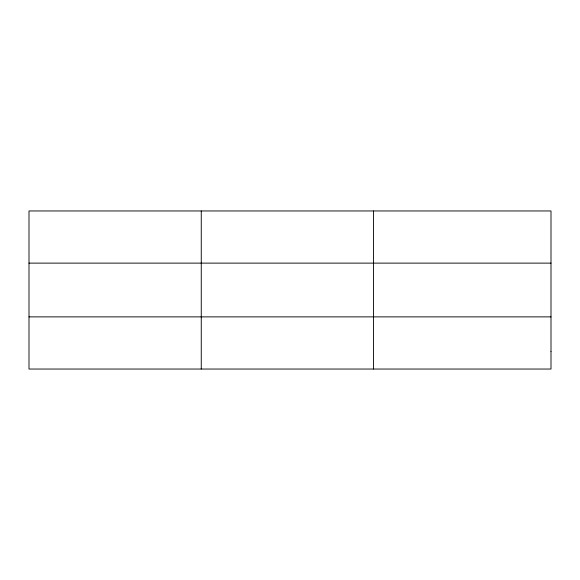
<?xml version="1.0" encoding="UTF-8"?>
<svg xmlns="http://www.w3.org/2000/svg" width="580" height="580" viewBox="0 0 580 580"><rect width="100%" height="100%" fill="white"/><g stroke="black" fill="none" stroke-linecap="round" stroke-linejoin="round"><path stroke-width="0.87" d="M201.26 210.96L201.26 369.039M373.52 210.96L373.52 369.039M29 263.124L551 263.124M29 316.876L551 316.876M551 351.654L551 369.039L29 369.039L29 210.96L551 210.96L551 351.654"/></g></svg>
